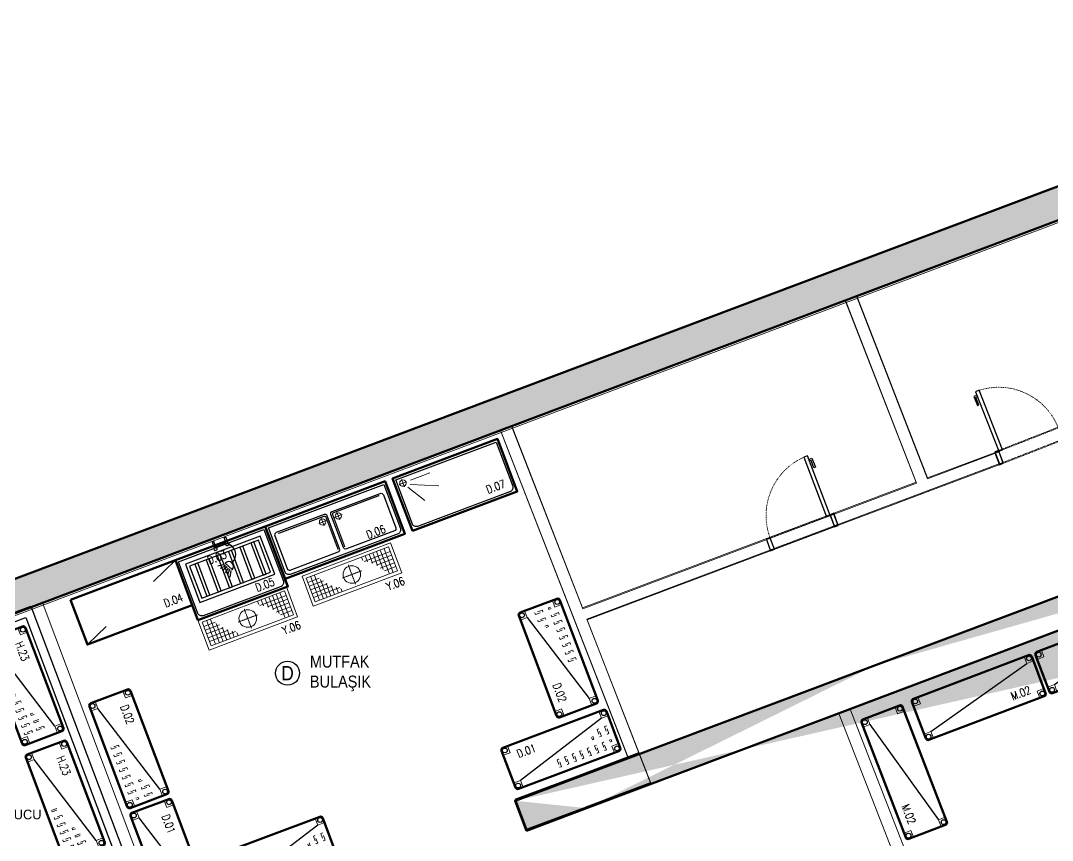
# Model space of a CAD drawing. Header units: millimetres. Extents: x 1443065 to 1517367, y 3763150 to 3779068.
# Drawn here: x 1445963 to 1447252, y 3771118 to 3772143 of the extents above; entities that cross this region are included whole.
import ezdxf
from ezdxf.enums import TextEntityAlignment as Align

# ---------------------------------------------------------------- set-up
doc = ezdxf.new("R2010")
doc.units = ezdxf.units.MM
for name, pattern in [('DASHED2', [0.375, 0.25, -0.125]), ('DOT', [0.25, 0, -0.25]), ('HIDDEN', [9.525, 6.35, -3.175])]:
    doc.linetypes.add(name, pattern=pattern)
for name, color, linetype, lineweight in [('-DWG_ANA', 7, 'Continuous', 50), ('-DWG_DETAY1', 7, 'Continuous', 25), ('-DWG_DETAY2', 7, 'Continuous', 15), ('DUVAR', 2, 'Continuous', 35), ('Duvar160', 52, 'Continuous', 20), ('DUVAR_KOLON', 7, 'Continuous', 50), ('k-cizgi', 7, 'Continuous', 0), ('KAPI', 32, 'Continuous', 25), ('kapi-acilis', 43, 'DOT', 15), ('NO', 7, 'Continuous', 30), ('PLAN', 253, 'Continuous', 15), ('s-depo', 140, 'Continuous', 25), ('SIVA', 3, 'Continuous', 9), ('TASIYICI', 170, 'Continuous', 50), ('yerizg-a', 7, 'Continuous', 15), ('yerizg-b', 7, 'Continuous', 9)]:
    doc.layers.add(name, color=color, linetype=linetype, lineweight=lineweight)
for name, color, linetype in [('BL-D', 180, 'Continuous'), ('BL-H', 210, 'Continuous'), ('BL-M', 62, 'Continuous'), ('BL-Y', 144, 'Continuous'), ('m-TAR_duvar', 8, 'Continuous'), ('YAZI_BLM_1', 7, 'Continuous'), ('YAZI_BLM_2', 10, 'Continuous'), ('YRNO', 7, 'Continuous')]:
    doc.layers.add(name, color=color, linetype=linetype)
doc.styles.add('BLM_YAZI', font='stylu.ttf', dxfattribs={"width": 0.8})
doc.styles.add('ROMANS', font='romans.shx', dxfattribs={"width": 0.8})

# ---------------------------------------------------------------- blocks, each defined once
blk = doc.blocks.new('J-K109r')
at = {"layer": 'KAPI', "linetype": 'Continuous'}
blk.add_lwpolyline([(-10, 10), (-5, 10), (-5, 90), (-10, 90)], close=True, dxfattribs=at)
blk.add_lwpolyline([(-5, 85), (-1, 85), (-1, 73), (-3, 73), (-3, 83), (-5, 83)], dxfattribs=at)
at = {"layer": 'kapi-acilis', "linetype": 'DOT'}
blk.add_arc((-5, 10), 80, 90, 180, dxfattribs=at)
blk = doc.blocks.new('J-K109l')
at = {"layer": 'KAPI', "linetype": 'Continuous'}
blk.add_lwpolyline([(5, 85), (1, 85), (1, 73), (3, 73), (3, 83), (5, 83)], dxfattribs=at)
blk.add_lwpolyline([(5, 10), (10, 10), (10, 90), (5, 90)], close=True, dxfattribs=at)
at = {"layer": 'kapi-acilis', "linetype": 'DOT'}
blk.add_arc((5, 10), 80, 0, 90, dxfattribs=at)
blk = doc.blocks.new('jb-td2')
at = {"layer": 'YAZI_BLM_1'}
blk.add_circle((0, 0), 15, dxfattribs=at)
at = {"layer": 'YAZI_BLM_1', "style": 'BLM_YAZI', "width": 0.9}
for s, p in [('MUTFAK', (28, 7)), ('BULAŞIK', (28, -18))]:
    blk.add_text(s, height=15, dxfattribs=at).set_placement(p)
at = {"layer": 'YAZI_BLM_2', "style": 'BLM_YAZI', "width": 0.9}
blk.add_text('D', height=18, dxfattribs=at).set_placement((0, 0), align=Align.MIDDLE)
blk = doc.blocks.new('jd-td')
at = {"layer": 'YAZI_BLM_1', "style": 'BLM_YAZI'}
for s, p in [('DERİN', (0, 20)), ('DONDURUCU', (0, 0))]:
    blk.add_text(s, height=12, dxfattribs=at).set_placement(p)
blk = doc.blocks.new('E_SUZME')
at = {"layer": '-DWG_DETAY2', "color": 0}
for points in [[(-5, 0), (5, 0)], [(0, 5), (0, -5)], [(10, 0), (36, 0)], [(4, -7), (18, -30)], [(8, -5), (41, -19)]]:
    blk.add_lwpolyline(points, dxfattribs=at)
blk.add_circle((0, 0), 4, dxfattribs=at)
blk = doc.blocks.new('E_140')
at = {"layer": '-DWG_ANA', "color": 0}
blk.add_lwpolyline([(0, -70), (0, 0), (140, 0), (140, -70)], close=True, dxfattribs=at)
at = {"layer": '-DWG_DETAY1', "color": 0}
blk.add_lwpolyline([(3, -62), (3, -3), (137, -3), (137, -62, -0.414214), (132, -67), (8, -67, -0.414214)], format="xyb", close=True, dxfattribs=at)
blk = doc.blocks.new('ESN140')
at = {"layer": 'PLAN', "color": 0, "linetype": 'Continuous'}
for name, p in [('E_140', (0, 0)), ('E_SUZME', (10, -10))]:
    blk.add_blockref(name, p, dxfattribs=at)
at = {"layer": 'NO', "linetype": 'Continuous', "style": 'ROMANS', "width": 0.8}
blk.add_attdef('NO', text='', height=10, dxfattribs=at).set_placement((117, -55), align=Align.MIDDLE)
blk = doc.blocks.new('E_160')
at = {"layer": '-DWG_ANA', "color": 0}
blk.add_lwpolyline([(0, -70), (0, 0), (160, 0), (160, -70)], close=True, dxfattribs=at)
at = {"layer": '-DWG_DETAY1', "color": 0}
blk.add_lwpolyline([(3, -62), (3, -3), (157, -3), (157, -62, -0.414214), (152, -67), (8, -67, -0.414214)], format="xyb", close=True, dxfattribs=at)
blk = doc.blocks.new('EK_75R')
at = {"layer": '-DWG_DETAY1', "color": 0}
blk.add_lwpolyline([(32, -7), (-32, -7, 0.414214), (-35, -10), (-35, -54, 0.414214), (-32, -57), (32, -57, 0.414214), (35, -54), (35, -10, 0.414214)], format="xyb", close=True, dxfattribs=at)
at = {"layer": '-DWG_DETAY2', "color": 0, "const_width": 1.5}
blk.add_lwpolyline([(-30, -9), (31, -9, -0.414214), (33, -11), (33, -54)], format="xyb", dxfattribs=at)
at = {"layer": '-DWG_DETAY2', "color": 0}
for points in [[(27, -10), (27, -20)], [(32, -15), (22, -15)]]:
    blk.add_lwpolyline(points, dxfattribs=at)
blk.add_circle((27, -15), 4, dxfattribs=at)
blk = doc.blocks.new('EK_75L')
at = {"layer": '-DWG_DETAY1', "color": 0}
blk.add_lwpolyline([(-32, -7), (32, -7, -0.414214), (35, -10), (35, -54, -0.414214), (32, -57), (-32, -57, -0.414214), (-35, -54), (-35, -10, -0.414214)], format="xyb", close=True, dxfattribs=at)
at = {"layer": '-DWG_DETAY2', "color": 0, "const_width": 1.5}
blk.add_lwpolyline([(30, -9), (-31, -9, 0.414214), (-33, -11), (-33, -54)], format="xyb", dxfattribs=at)
at = {"layer": '-DWG_DETAY2', "color": 0}
for points in [[(-27, -10), (-27, -20)], [(-32, -15), (-22, -15)]]:
    blk.add_lwpolyline(points, dxfattribs=at)
blk.add_circle((-27, -15), 4, dxfattribs=at)
blk = doc.blocks.new('ED2160')
at = {"linetype": 'Continuous'}
for name, p in [('EK_75R', (42, -5)), ('EK_75L', (117, -5))]:
    blk.add_blockref(name, p, dxfattribs=at)
at = {"layer": 'PLAN', "color": 0, "linetype": 'Continuous'}
blk.add_blockref('E_160', (0, 0), dxfattribs=at)
at = {"layer": 'NO', "linetype": 'Continuous', "style": 'ROMANS', "width": 0.8}
blk.add_attdef('NO', text='', height=10, dxfattribs=at).set_placement((127, -55), align=Align.MIDDLE)
blk = doc.blocks.new('E_128')
at = {"layer": '-DWG_ANA', "color": 0}
blk.add_lwpolyline([(0, -80), (0, 0), (120, 0), (120, -80)], close=True, dxfattribs=at)
at = {"layer": '-DWG_DETAY1', "color": 0}
blk.add_lwpolyline([(3, -72), (3, -3), (117, -3), (117, -72, -0.414214), (112, -77), (8, -77, -0.414214)], format="xyb", close=True, dxfattribs=at)
blk = doc.blocks.new('EKN120')
at = {"layer": '-DWG_DETAY1', "color": 0}
for points in [[(10, -9), (10, -60), (110, -60), (110, -9)], [(14, -13), (14, -56), (106, -56), (106, -13)]]:
    blk.add_lwpolyline(points, close=True, dxfattribs=at)
at = {"layer": '-DWG_DETAY1', "color": 0, "linetype": 'Continuous'}
for points in [[(21, -13), (21, -56), (25, -56), (25, -13)], [(36, -13), (36, -56), (40, -56), (40, -13)], [(51, -13), (51, -56), (55, -56), (55, -13)], [(66, -13), (66, -56), (70, -56), (70, -13)], [(81, -13), (81, -56), (85, -56), (85, -13)], [(96, -13), (96, -56), (100, -56), (100, -13)]]:
    blk.add_lwpolyline(points, close=True, dxfattribs=at)
at = {"layer": 'PLAN', "color": 0, "linetype": 'Continuous'}
blk.add_blockref('E_128', (0, 0), dxfattribs=at)
at = {"layer": 'NO', "linetype": 'Continuous', "style": 'ROMANS', "width": 0.8}
blk.add_attdef('NO', text='', height=10, dxfattribs=at).set_placement((94, -68), align=Align.MIDDLE)
blk = doc.blocks.new('ITD146')
at = {"layer": '-DWG_ANA', "color": 0}
blk.add_lwpolyline([(0, 0), (140, 0), (140, -60), (0, -60)], close=True, dxfattribs=at)
at = {"layer": '-DWG_DETAY1', "color": 0}
for points in [[(105, -15), (140, 0)], [(0, -60), (30, -47.1)]]:
    blk.add_lwpolyline(points, dxfattribs=at)
at = {"layer": 'NO', "linetype": 'Continuous', "style": 'ROMANS', "width": 0.8}
blk.add_attdef('NO', text='', height=10, dxfattribs=at).set_placement((120, -46), align=Align.MIDDLE)
blk = doc.blocks.new('IDK146')
at = {"layer": '-DWG_ANA', "color": 0}
blk.add_lwpolyline([(3, 0), (137, 0, -0.414214), (140, -3), (140, -52, -0.414214), (137, -55), (3, -55, -0.414214), (0, -52), (0, -3, -0.414214)], format="xyb", close=True, dxfattribs=at)
at = {"layer": '-DWG_DETAY1', "color": 0}
blk.add_lwpolyline([(9, -46), (131, -9)], dxfattribs=at)
for centre in [(4, -4), (136, -4), (4, -51), (136, -51)]:
    blk.add_circle(centre, 3, dxfattribs=at)
at = {"layer": '-DWG_DETAY2', "color": 0, "linetype": 'Continuous'}
for points in [[(0, -9), (9, -9), (9, 0)], [(131, 0), (131, -9), (140, -9)], [(0, -46), (9, -46), (9, -55)], [(140, -46), (131, -46), (131, -55)]]:
    blk.add_lwpolyline(points, dxfattribs=at)
at = {"layer": '-DWG_DETAY2', "color": 0, "linetype": 'HIDDEN'}
for points in [[(17, -7), (17, -17), (19, -17), (19, -7)], [(17, -7), (17, -17), (19, -17), (19, -7)], [(27, -7), (27, -17), (29, -17), (29, -7)], [(37, -7), (37, -17), (39, -17), (39, -7)], [(47, -7), (47, -17), (49, -17), (49, -7)], [(57, -7), (57, -17), (59, -17), (59, -7)], [(67, -7), (67, -17), (69, -17), (69, -7)], [(77, -7), (77, -17), (79, -17), (79, -7)], [(7, -25), (7, -35), (9, -35), (9, -25)], [(17, -25), (17, -35), (19, -35), (19, -25)]]:
    blk.add_lwpolyline(points, close=True, dxfattribs=at)
for points in [[(7, -14), (7, -17), (9, -17), (9, -14)], [(29, -28), (29, -25), (27, -25), (27, -29)]]:
    blk.add_lwpolyline(points, dxfattribs=at)
at = {"layer": 'NO', "linetype": 'Continuous', "style": 'ROMANS', "width": 0.8}
blk.add_attdef('NO', text='', height=10, dxfattribs=at).set_placement((111, -41), align=Align.MIDDLE)
blk = doc.blocks.new('IDP146')
at = {"layer": '-DWG_ANA', "color": 0}
blk.add_lwpolyline([(3, 0), (137, 0, -0.414214), (140, -3), (140, -52, -0.414214), (137, -55), (3, -55, -0.414214), (0, -52), (0, -3, -0.414214)], format="xyb", close=True, dxfattribs=at)
at = {"layer": '-DWG_DETAY1', "color": 0}
blk.add_lwpolyline([(9, -46), (131, -9)], dxfattribs=at)
for centre in [(4, -4), (136, -4), (4, -51), (136, -51)]:
    blk.add_circle(centre, 3, dxfattribs=at)
at = {"layer": '-DWG_DETAY2', "color": 0, "linetype": 'Continuous'}
for points in [[(0, -9), (9, -9), (9, 0)], [(131, 0), (131, -9), (140, -9)], [(0, -46), (9, -46), (9, -55)], [(140, -46), (131, -46), (131, -55)]]:
    blk.add_lwpolyline(points, dxfattribs=at)
at = {"layer": '-DWG_DETAY2', "color": 0, "linetype": 'HIDDEN'}
for points in [[(12, -7), (12, -17), (14, -17), (14, -7)], [(22, -7), (22, -17), (24, -17), (24, -7)], [(32, -7), (32, -17), (34, -17), (34, -7)], [(42, -7), (42, -17), (44, -17), (44, -7)], [(52, -7), (52, -17), (54, -17), (54, -7)], [(12, -23), (12, -33), (14, -33), (14, -23)]]:
    blk.add_lwpolyline(points, close=True, dxfattribs=at)
for points in [[(64, -14), (64, -7), (62, -7), (62, -15)], [(24, -30), (24, -23), (22, -23), (22, -31)], [(34, -26), (34, -23), (32, -23), (32, -27)]]:
    blk.add_lwpolyline(points, dxfattribs=at)
at = {"layer": 'NO', "linetype": 'Continuous', "style": 'ROMANS', "width": 0.8}
blk.add_attdef('NO', text='', height=10, dxfattribs=at).set_placement((111, -41), align=Align.MIDDLE)
blk = doc.blocks.new('Y-SIFON')
at = {"layer": 'yerizg-a', "color": 0, "linetype": 'Continuous'}
blk.add_circle((0, 0), 11, dxfattribs=at)
at = {"layer": 'yerizg-b', "color": 0, "linetype": 'DASHED2'}
for points in [[(0, 13), (0, -13)], [(-13, 0), (13, 0)]]:
    blk.add_lwpolyline(points, dxfattribs=at)
blk = doc.blocks.new('1bs-syk411a')
at = {"layer": 'yerizg-a', "color": 0}
blk.add_lwpolyline([(0, 0), (118, 0), (118, -40), (0, -40)], close=True, dxfattribs=at)
at = {"layer": 'yerizg-b', "color": 0}
for p, q in [((4, -10), (19, -10)), ((10, -36), (10, -4)), ((15, -5), (15, -36)), ((20, -36), (20, -12)), ((78, -4), (78, -8.5)), ((108, -10), (79, -10)), ((83, -4), (83, -12)), ((114, -10), (86, -10)), ((88, -4), (88, -16)), ((93, -4), (93, -21)), ((98, -4), (98, -28)), ((103, -35), (103, -4)), ((108, -4), (108, -36)), ((4, -15), (23, -15)), ((4, -20), (26, -20)), ((4, -25), (31, -25)), ((25, -36), (25, -19)), ((30, -36), (30, -24)), ((114, -15), (87, -15)), ((114, -20), (92, -20)), ((114, -25), (95, -25)), ((4, -30), (32, -30)), ((10, -30), (39, -30)), ((35, -36), (35, -28)), ((40, -36), (40, -31.5)), ((114, -30), (99, -30))]:
    blk.add_line(p, q, dxfattribs=at)
blk.add_lwpolyline([(4, -4), (114, -4), (114, -36), (4, -36)], close=True, dxfattribs=at)
at = {"layer": 'PLAN', "color": 0, "linetype": 'Continuous'}
blk.add_blockref('Y-SIFON', (59, -20), dxfattribs=at)
at = {"layer": 'YRNO', "linetype": 'Continuous', "style": 'ROMANS', "width": 0.8}
blk.add_attdef('YRNO', text='', height=10, dxfattribs=at).set_placement((106, -50), align=Align.MIDDLE)
blk = doc.blocks.new('IDK146-K')
at = {"layer": '-DWG_ANA', "color": 0}
blk.add_lwpolyline([(3, 0), (137, 0, -0.414214), (140, -3), (140, -52, -0.414214), (137, -55), (3, -55, -0.414214), (0, -52), (0, -3, -0.414214)], format="xyb", close=True, dxfattribs=at)
at = {"layer": '-DWG_DETAY1', "color": 0}
blk.add_lwpolyline([(9, -46), (131, -9)], dxfattribs=at)
for centre in [(4, -4), (136, -4), (4, -51), (136, -51)]:
    blk.add_circle(centre, 3, dxfattribs=at)
at = {"layer": '-DWG_DETAY2', "color": 0, "linetype": 'Continuous'}
for points in [[(0, -9), (9, -9), (9, 0)], [(131, 0), (131, -9), (140, -9)], [(0, -46), (9, -46), (9, -55)], [(140, -46), (131, -46), (131, -55)]]:
    blk.add_lwpolyline(points, dxfattribs=at)
at = {"layer": '-DWG_DETAY2', "color": 0, "linetype": 'HIDDEN'}
for points in [[(17, -7), (17, -17), (19, -17), (19, -7)], [(17, -7), (17, -17), (19, -17), (19, -7)], [(27, -7), (27, -17), (29, -17), (29, -7)], [(37, -7), (37, -17), (39, -17), (39, -7)], [(47, -7), (47, -17), (49, -17), (49, -7)], [(57, -7), (57, -17), (59, -17), (59, -7)], [(67, -7), (67, -17), (69, -17), (69, -7)], [(77, -7), (77, -17), (79, -17), (79, -7)], [(7, -25), (7, -35), (9, -35), (9, -25)], [(17, -25), (17, -35), (19, -35), (19, -25)]]:
    blk.add_lwpolyline(points, close=True, dxfattribs=at)
for points in [[(7, -14), (7, -17), (9, -17), (9, -14)], [(29, -28), (29, -25), (27, -25), (27, -29)]]:
    blk.add_lwpolyline(points, dxfattribs=at)
at = {"layer": 'NO', "linetype": 'Continuous', "style": 'ROMANS', "width": 0.8}
blk.add_attdef('NO', text='', height=10, dxfattribs=at).set_placement((111, -41), align=Align.MIDDLE)
blk = doc.blocks.new('IDD166')
at = {"layer": '-DWG_ANA', "color": 0}
blk.add_lwpolyline([(3, 0), (157, 0, -0.414214), (160, -3), (160, -52, -0.414214), (157, -55), (3, -55, -0.414214), (0, -52), (0, -3, -0.414214)], format="xyb", close=True, dxfattribs=at)
at = {"layer": '-DWG_DETAY1', "color": 0}
blk.add_lwpolyline([(9, -46), (151, -9)], dxfattribs=at)
for centre in [(4, -4), (156, -4), (4, -51), (156, -51)]:
    blk.add_circle(centre, 3, dxfattribs=at)
at = {"layer": '-DWG_DETAY2', "color": 0, "linetype": 'Continuous'}
for points in [[(0, -9), (9, -9), (9, 0)], [(151, 0), (151, -9), (160, -9)], [(0, -46), (9, -46), (9, -55)], [(160, -46), (151, -46), (151, -55)]]:
    blk.add_lwpolyline(points, dxfattribs=at)
at = {"layer": 'NO', "linetype": 'Continuous', "style": 'ROMANS', "width": 0.8}
blk.add_attdef('NO', text='', height=10, dxfattribs=at).set_placement((131, -41), align=Align.MIDDLE)
blk = doc.blocks.new('1cc-mt003')
at = {"layer": '-DWG_DETAY1', "color": 0, "linetype": 'Continuous'}
for points in [[(-2, -5), (-7, -5), (-7, 0), (-9, 0), (-9, -5), (-9, -8), (-10, -8), (-10, -10, 0.414214), (-9, -11), (-7, -11, 0.414214), (-6, -10), (-6, -8), (-7, -8), (-7, -7), (-2, -7)], [(2, -5), (7, -5), (7, 0), (9, 0), (9, -5), (9, -8), (10, -8), (10, -10, -0.414214), (9, -11), (7, -11, -0.414214), (6, -10), (6, -8), (7, -8), (7, -7), (2, -7)]]:
    blk.add_lwpolyline(points, format="xyb", dxfattribs=at)
at = {"layer": '-DWG_DETAY1', "color": 0}
for points in [[(-4.5, -31.8), (-12.9, -30.8)], [(-3.6, -33.7), (-11.1, -34.3)], [(-2.6, -35.6), (-9.3, -37.9)], [(-1.7, -37.5), (-7.5, -41.5)], [(-3, -30.3), (2.3, -41)], [(-0.7, -39.4), (-5.7, -45.1)], [(0.2, -41.3), (-3.9, -48.7)]]:
    blk.add_lwpolyline(points, dxfattribs=at)
blk.add_circle((0, -6), 2, dxfattribs=at)
for centre, radius, start, end in [((-0.1, -20), 14, 289.8454, 89.7588), ((-0.4, -35.7), 6, 296.5651, 116.5651)]:
    blk.add_arc(centre, radius, start, end, dxfattribs=at)
at = {"layer": 'NO', "linetype": 'Continuous', "style": 'ROMANS', "width": 0.8}
blk.add_attdef('NO', text='', height=10, dxfattribs=at).set_placement((-10, -20), align=Align.MIDDLE)

msp = doc.modelspace()

# ---------------------------------------------------------------- hatches: boundary and pattern name
at = {"layer": 'm-TAR_duvar'}
h = msp.add_hatch(dxfattribs=at)
h.set_pattern_fill('ANSI33', color=256, scale=2)
h.set_pattern_definition([(45, (27620.463, -87954.953), (-8.98025612, 8.98025612), []), (45, (27629.443, -87954.953), (-8.98025612, 8.98025612), [6.35, -3.175])])
h.paths.add_polyline_path([(1454794.4, 3768891.3), (1454777.3, 3769060.2), (1454740.2, 3769225), (1454678.9, 3769382.6), (1454596.9, 3769530.2), (1454495.4, 3769665), (1454375.9, 3769783.5), (1454239.7, 3769884.9), (1454091.6, 3769966), (1453859.6, 3770075.2), (1453406.1, 3770314.5), (1453184.7, 3770444.6), (1451717, 3771328.6), (1451249.5, 3771588), (1451035.3, 3771685.5), (1450763.6, 3771809), (1450409.2, 3771939.6), (1448897.8, 3772143), (1447435.3, 3772002.7), (1445092.3, 3771120.2), (1445146.3, 3764847.1), (1454849.9, 3764847.1)])
h.paths.add_polyline_path([(1445186, 3764887.1), (1445132.6, 3771092.6), (1447444.4, 3771963.4), (1448897.1, 3772102.8), (1450399.5, 3771900.6), (1450748.4, 3771772), (1451018.7, 3771649), (1451231.5, 3771552.3), (1451697, 3771294), (1453164.3, 3770410.2), (1453386.6, 3770279.6), (1453841.7, 3770039.4), (1454073.5, 3769930.3), (1454218, 3769851.2), (1454349.7, 3769753.1), (1454465.2, 3769638.7), (1454563.3, 3769508.3), (1454642.6, 3769365.5), (1454701.8, 3769213.3), (1454737.7, 3769053.8), (1454754.5, 3768889), (1454809.3, 3764887.1)], flags=16)
h.paths.add_polyline_path([(1452002.3, 3765847.1), (1451882.3, 3765847.1), (1451882.3, 3765967.1), (1452002.3, 3765967.1)], flags=0)
h.paths.add_polyline_path([(1452782.4, 3765847.1), (1452782.4, 3765967.1), (1452902.4, 3765967.1), (1452902.4, 3765847.1)], flags=0)
h.paths.add_polyline_path([(1451282.3, 3765847.1), (1451162.3, 3765847.1), (1451162.3, 3765967.1), (1451282.3, 3765967.1)], flags=0)
h.paths.add_polyline_path([(1452002.4, 3766436.6), (1451902.4, 3766436.6), (1451902.4, 3766536.6), (1451902.5, 3766671), (1451282.4, 3766671), (1451282.4, 3766536.6), (1451282.4, 3766436.6), (1451182.4, 3766436.6), (1451182.4, 3766536.6), (1451227.4, 3766536.6), (1451227.4, 3766716), (1451912.5, 3766716), (1451912.5, 3766726), (1451957.5, 3766726), (1451957.5, 3766716), (1451957.5, 3766536.6), (1452002.4, 3766536.6)], flags=0)
h.paths.add_polyline_path([(1453715.4, 3765317.1), (1453715.4, 3765377.1), (1453775.4, 3765377.1), (1453775.4, 3765317.1)], flags=0)
h.paths.add_polyline_path([(1452782.4, 3766436.6), (1452782.4, 3766556.6), (1452902.4, 3766556.6), (1452902.4, 3766436.6)], flags=0)
h.paths.add_polyline_path([(1453675.3, 3765847.1), (1453675.3, 3765947.1), (1453775.3, 3765947.1), (1453775.3, 3765847.1)], flags=0)
h.paths.add_polyline_path([(1451957.5, 3766816), (1451912.5, 3766816), (1451912.5, 3767203.2), (1451227.4, 3767203.2), (1451227.4, 3767446.6), (1451287.4, 3767446.6), (1451287.4, 3767406.6), (1451267.4, 3767406.6), (1451267.4, 3767243.3), (1451917.5, 3767243.3), (1451917.5, 3767406.6), (1451897.5, 3767406.6), (1451897.5, 3767446.6), (1451957.5, 3767446.6), (1451957.5, 3767203.2)], flags=0)
h.paths.add_polyline_path([(1450402.4, 3765847.1), (1450282.4, 3765847.1), (1450282.4, 3765967.1), (1450402.4, 3765967.1)], flags=0)
h.paths.add_polyline_path([(1450272.2, 3765847.1), (1450172.2, 3765847.1), (1450172.2, 3765947.1), (1450272.2, 3765947.1)], flags=0)
h.paths.add_polyline_path([(1454209.8, 3765317.1), (1454209.8, 3765377.1), (1454269.8, 3765377.1), (1454269.8, 3765317.1)], flags=0)
h.paths.add_polyline_path([(1453675.3, 3766436.6), (1453675.3, 3766536.6), (1453775.3, 3766536.6), (1453775.3, 3766436.6)], flags=0)
h.paths.add_polyline_path([(1454209.8, 3765847.1), (1454209.8, 3765907.1), (1454269.8, 3765907.1), (1454269.8, 3765847.1)], flags=0)
h.paths.add_polyline_path([(1450402.4, 3766436.6), (1450282.4, 3766436.6), (1450282.4, 3766556.6), (1450402.4, 3766556.6)], flags=0)
h.paths.add_polyline_path([(1452782.4, 3767196.6), (1452782.4, 3767316.6), (1452902.4, 3767316.6), (1452902.4, 3767196.6)], flags=0)
h.paths.add_polyline_path([(1450272.4, 3766436.6), (1450172.4, 3766436.6), (1450172.4, 3766536.6), (1450272.4, 3766536.6)], flags=0)
h.paths.add_polyline_path([(1449584.1, 3765847.1), (1449484.1, 3765847.1), (1449484.1, 3765947.1), (1449584.1, 3765947.1)], flags=0)
h.paths.add_polyline_path([(1453675.3, 3767196.6), (1453675.3, 3767296.6), (1453775.3, 3767296.6), (1453775.3, 3767196.6)], flags=0)
h.paths.add_polyline_path([(1450402.4, 3767196.6), (1450282.4, 3767196.6), (1450282.4, 3767316.6), (1450402.4, 3767316.6)], flags=0)
h.paths.add_polyline_path([(1450272.4, 3767196.6), (1450172.4, 3767196.6), (1450172.4, 3767296.6), (1450272.4, 3767296.6)], flags=0)
h.paths.add_polyline_path([(1451957.5, 3767847.6), (1451897.5, 3767847.6), (1451897.5, 3767887.6), (1451917.5, 3767887.6), (1451917.5, 3768050.8), (1451267.4, 3768050.8), (1451267.4, 3767887.6), (1451287.4, 3767887.6), (1451287.4, 3767847.6), (1451227.4, 3767847.6), (1451227.4, 3768091), (1451912.5, 3768091), (1451912.5, 3768477.2), (1451957.5, 3768477.2), (1451957.5, 3768091)], flags=0)
h.paths.add_polyline_path([(1449584.1, 3766436.6), (1449484.1, 3766436.6), (1449484.1, 3766536.6), (1449584.1, 3766536.6)], flags=0)
h.paths.add_polyline_path([(1452782.4, 3767976.6), (1452782.4, 3768096.6), (1452902.4, 3768096.6), (1452902.4, 3767976.6)], flags=0)
h.paths.add_polyline_path([(1453675.3, 3767996.6), (1453675.3, 3768096.6), (1453775.3, 3768096.6), (1453775.3, 3767996.6)], flags=0)
h.paths.add_polyline_path([(1448737.7, 3765847.1), (1448577.7, 3765847.1), (1448577.7, 3765947.1), (1448692.7, 3765947.1), (1448692.7, 3766436.6), (1448577.7, 3766436.6), (1448577.7, 3766536.6), (1448737.7, 3766536.6), (1448737.7, 3766436.6), (1448737.7, 3765947.1)], flags=0)
h.paths.add_polyline_path([(1450402.4, 3767976.6), (1450282.4, 3767976.6), (1450282.4, 3768096.6), (1450402.4, 3768096.6)], flags=0)
h.paths.add_polyline_path([(1450272.4, 3767996.6), (1450172.4, 3767996.6), (1450172.4, 3768096.6), (1450272.4, 3768096.6)], flags=0)
h.paths.add_polyline_path([(1451957.5, 3768567.2), (1451912.5, 3768567.2), (1451912.5, 3768577.2), (1451227.4, 3768577.2), (1451227.4, 3768756.6), (1451172.4, 3768756.6), (1451172.4, 3768856.6), (1451282.4, 3768856.6), (1451282.4, 3768756.6), (1451282.4, 3768622.2), (1451902.5, 3768622.2), (1451902.5, 3768756.6), (1451902.4, 3768756.6), (1451902.4, 3768856.6), (1452002.4, 3768856.6), (1452002.4, 3768756.6), (1451957.5, 3768756.6), (1451957.5, 3768577.2)], flags=0)
h.paths.add_polyline_path([(1452002.4, 3768756.6), (1451902.4, 3768756.6), (1451902.4, 3768856.6), (1452002.4, 3768856.6)], flags=0)
h.paths.add_polyline_path([(1452782.4, 3768736.6), (1452782.4, 3768856.6), (1452902.4, 3768856.6), (1452902.4, 3768736.6)], flags=0)
h.paths.add_polyline_path([(1448737.7, 3767196.6), (1448577.7, 3767196.6), (1448577.7, 3767296.6), (1448737.7, 3767296.6)], flags=0)
h.paths.add_polyline_path([(1453675.3, 3768756.6), (1453675.3, 3768856.6), (1453775.3, 3768856.6), (1453775.3, 3768756.6)], flags=0)
h.paths.add_polyline_path([(1450402.4, 3768736.6), (1450282.4, 3768736.6), (1450282.4, 3768856.6), (1450402.4, 3768856.6)], flags=0)
h.paths.add_polyline_path([(1447937.7, 3765847.1), (1447837.7, 3765847.1), (1447837.7, 3765947.1), (1447937.7, 3765947.1)], flags=0)
h.paths.add_polyline_path([(1450272.4, 3768756.6), (1450172.4, 3768756.6), (1450172.4, 3768856.6), (1450272.4, 3768856.6)], flags=0)
h.paths.add_polyline_path([(1453744.5, 3768902.5), (1453693.1, 3768933.4), (1453724, 3768984.9), (1453775.4, 3768954)], flags=0)
h.paths.add_polyline_path([(1452002.4, 3769327.1), (1451882.4, 3769327.1), (1451882.4, 3769447.1), (1452002.4, 3769447.1)], flags=0)
h.paths.add_polyline_path([(1447937.7, 3766436.6), (1447837.7, 3766436.6), (1447837.7, 3766536.6), (1447937.7, 3766536.6)], flags=0)
h.paths.add_polyline_path([(1451282.4, 3769327.1), (1451162.4, 3769327.1), (1451162.4, 3769447.1), (1451282.4, 3769447.1)], flags=0)
h.paths.add_polyline_path([(1448737.7, 3767996.6), (1448577.7, 3767996.6), (1448577.7, 3768096.6), (1448737.7, 3768096.6)], flags=0)
h.paths.add_polyline_path([(1449584.1, 3768756.6), (1449484.1, 3768756.6), (1449484.1, 3768856.6), (1449584.1, 3768856.6)], flags=0)
h.paths.add_polyline_path([(1450402.4, 3769327.1), (1450282.4, 3769327.1), (1450282.4, 3769447.1), (1450402.4, 3769447.1)], flags=0)
h.paths.add_polyline_path([(1447937.7, 3767196.6), (1447837.7, 3767196.6), (1447837.7, 3767296.6), (1447937.7, 3767296.6)], flags=0)
h.paths.add_polyline_path([(1450272.4, 3769347.1), (1450172.4, 3769347.1), (1450172.4, 3769447.1), (1450272.4, 3769447.1)], flags=0)
h.paths.add_polyline_path([(1448737.7, 3768676.6), (1448637.7, 3768676.6), (1448637.7, 3768856.6), (1448737.7, 3768856.6)], flags=0)
h.paths.add_polyline_path([(1449584.1, 3769347.1), (1449484.1, 3769347.1), (1449484.1, 3769447.1), (1449584.1, 3769447.1)], flags=0)
h.paths.add_polyline_path([(1447037.7, 3765847.1), (1446937.7, 3765847.1), (1446937.7, 3765947.1), (1447037.7, 3765947.1)], flags=0)
h.paths.add_polyline_path([(1447937.7, 3767996.6), (1447837.7, 3767996.6), (1447837.7, 3768096.6), (1447937.7, 3768096.6)], flags=0)
h.paths.add_polyline_path([(1447037.7, 3766436.6), (1446937.7, 3766436.6), (1446937.7, 3766536.6), (1447037.7, 3766536.6)], flags=0)
h.paths.add_polyline_path([(1451282.4, 3770304.3), (1451182.4, 3770304.3), (1451182.4, 3770444.3), (1451212.4, 3770486.3), (1451322.4, 3770421.3)], flags=0)
h.paths.add_polyline_path([(1447037.7, 3767196.6), (1446937.7, 3767196.6), (1446937.7, 3767296.6), (1447037.7, 3767296.6)], flags=0)
h.paths.add_polyline_path([(1448737.7, 3769347.1), (1448637.7, 3769347.1), (1448637.7, 3769447.1), (1448737.7, 3769447.1)], flags=0)
h.paths.add_polyline_path([(1447937.7, 3768756.6), (1447837.7, 3768756.6), (1447837.7, 3768856.6), (1447937.7, 3768856.6)], flags=0)
h.paths.add_polyline_path([(1450382.4, 3770315.6), (1450282.4, 3770315.6), (1450282.4, 3770415.6), (1450382.4, 3770415.6)], flags=0)
h.paths.add_polyline_path([(1450272.4, 3770315.6), (1450172.4, 3770315.6), (1450172.4, 3770415.6), (1450272.4, 3770415.6)], flags=0)
h.paths.add_polyline_path([(1446297.7, 3765847.1), (1446137.7, 3765847.1), (1446137.7, 3765947.1), (1446137.7, 3766436.6), (1446137.7, 3766536.6), (1446137.7, 3767196.6), (1446137.7, 3767296.6), (1446137.7, 3767996.6), (1446137.7, 3768096.6), (1446297.7, 3768096.6), (1446297.7, 3767996.6), (1446167.7, 3767996.6), (1446167.7, 3767296.6), (1446297.7, 3767296.6), (1446297.7, 3767196.6), (1446167.7, 3767196.6), (1446167.7, 3766536.6), (1446297.7, 3766536.6), (1446297.7, 3766436.6), (1446182.7, 3766436.6), (1446182.7, 3765947.1), (1446297.7, 3765947.1)], flags=0)
h.paths.add_polyline_path([(1447037.7, 3767996.6), (1446937.7, 3767996.6), (1446937.7, 3768096.6), (1447037.7, 3768096.6)], flags=0)
h.paths.add_polyline_path([(1449584.1, 3770315.6), (1449484.1, 3770315.6), (1449484.1, 3770415.6), (1449584.1, 3770415.6)], flags=0)
h.paths.add_polyline_path([(1447937.7, 3769347.1), (1447837.7, 3769347.1), (1447837.7, 3769447.1), (1447937.7, 3769447.1)], flags=0)
h.paths.add_polyline_path([(1450382.4, 3770936.7), (1450282.4, 3770936.7), (1450282.4, 3771036.7), (1450382.4, 3771036.7)], flags=0)
h.paths.add_polyline_path([(1450272.4, 3770936.7), (1450172.4, 3770936.7), (1450172.4, 3771036.7), (1450272.4, 3771036.7)], flags=0)
h.paths.add_polyline_path([(1447037.7, 3768756.6), (1446937.7, 3768756.6), (1446937.7, 3768811.6), (1446237.7, 3768811.6), (1446237.7, 3768676.6), (1446137.7, 3768676.6), (1446137.7, 3768856.6), (1446237.7, 3768856.6), (1446937.7, 3768856.6), (1447037.7, 3768856.6)], flags=0)
h.paths.add_polyline_path([(1448737.7, 3770315.6), (1448637.7, 3770315.6), (1448637.7, 3770415.6), (1448737.7, 3770415.6)], flags=0)
h.paths.add_polyline_path([(1449584.1, 3770936.7), (1449484.1, 3770936.7), (1449484.1, 3771036.7), (1449584.1, 3771036.7)], flags=0)
h.paths.add_polyline_path([(1447037.7, 3769347.1), (1446937.7, 3769347.1), (1446937.7, 3769447.1), (1447037.7, 3769447.1)], flags=0)
h.paths.add_polyline_path([(1447937.7, 3770315.6), (1447837.7, 3770315.6), (1447837.7, 3770415.6), (1447937.7, 3770415.6)], flags=0)
h.paths.add_polyline_path([(1448737.7, 3770936.7), (1448637.7, 3770936.7), (1448637.7, 3771036.7), (1448737.7, 3771036.7)], flags=0)
h.paths.add_polyline_path([(1447937.7, 3770936.7), (1447837.7, 3770936.7), (1447837.7, 3770994.8), (1447050.8, 3770749.4), (1446602.7, 3770578.5), (1446587.7, 3770615.6), (1447037.7, 3770787.2), (1447837.7, 3771036.7), (1447837.7, 3771036.7), (1447937.7, 3771036.7)], flags=0)
h.paths.add_polyline_path([(1446237.7, 3769347.1), (1446137.7, 3769347.1), (1446137.7, 3769447.1), (1446237.7, 3769447.1)], flags=0)
h.paths.add_polyline_path([(1447037.7, 3770315.6), (1446937.7, 3770315.6), (1446937.7, 3770415.6), (1447037.7, 3770415.6)], flags=0)
h.paths.add_polyline_path([(1448660, 3771597.8), (1447860.1, 3771521.2), (1447552.7, 3771491.7), (1447491.4, 3771468.2), (1447044.9, 3771300), (1446969.9, 3771271.8), (1446669.6, 3771158.6), (1446594.8, 3771130.5), (1446580.7, 3771167.9), (1446655.5, 3771196.1), (1446955.9, 3771309.2), (1447030.7, 3771337.4), (1447477, 3771505.5), (1447543.4, 3771531), (1447856.3, 3771561), (1448656.3, 3771637.6), (1448735.8, 3771645.3), (1448739.6, 3771605.5)], flags=0)
h.paths.add_polyline_path([(1446237.7, 3770315.6), (1446137.7, 3770315.6), (1446137.7, 3770415.6), (1446237.7, 3770415.6)], flags=0)
h.paths.add_polyline_path([(1445658.5, 3770330.6), (1445618.5, 3770330.6), (1445618.5, 3770415.6), (1445658.5, 3770415.6)], flags=0)
h.paths.add_polyline_path([(1446219.6, 3770989.2), (1446144.8, 3770961), (1446130.7, 3770998.4), (1446205.5, 3771026.6)], flags=0)
h.paths.add_polyline_path([(1445658, 3770633.3), (1445618, 3770633.3), (1445618, 3770676.3), (1445622.2, 3770719), (1445637.3, 3770759.3), (1445660.3, 3770795.7), (1445690.2, 3770826.7), (1445725.7, 3770851), (1445765.4, 3770867.7), (1445808, 3770875.8), (1445821, 3770837.3), (1445785.5, 3770830.1), (1445752.2, 3770815.9), (1445722.3, 3770795.4), (1445697, 3770769.4), (1445677.2, 3770739), (1445663.8, 3770705.3), (1445659, 3770670.8)], flags=0)
h = msp.add_hatch(dxfattribs=at)
h.set_pattern_fill('ANSI33', color=256, scale=2)
h.set_pattern_definition([(45, (27620.463, -87954.951), (-8.98025612, 8.98025612), []), (45, (27629.443, -87954.951), (-8.98025612, 8.98025612), [6.35, -3.175])])
edge = h.paths.add_edge_path()
edge.add_line((1448735.8, 3771645.3), (1448739.6, 3771605.5))
edge.add_line((1447491.4, 3771468.2), (1447552.7, 3771491.7))
edge.add_line((1447477, 3771505.5), (1447543.4, 3771531))
edge.add_line((1448660, 3771597.8), (1448739.6, 3771605.5))
edge.add_line((1448656.2, 3771637.6), (1448735.8, 3771645.3))
edge.add_line((1447552.7, 3771491.7), (1447860.1, 3771521.2))
edge.add_line((1447543.4, 3771531), (1447856.3, 3771561))
edge.add_line((1447860.1, 3771521.2), (1448660.1, 3771597.8))
edge.add_line((1447856.3, 3771561), (1448656.3, 3771637.6))
edge.add_line((1446580.7, 3771167.9), (1446594.8, 3771130.5))
edge.add_line((1446594.8, 3771130.5), (1446669.6, 3771158.7))
edge.add_line((1446580.7, 3771167.9), (1446655.5, 3771196.1))
edge.add_line((1446969.9, 3771271.8), (1447044.8, 3771300))
edge.add_line((1446955.8, 3771309.2), (1447030.7, 3771337.4))
edge.add_line((1446669.6, 3771158.6), (1446970, 3771271.8))
edge.add_line((1446655.5, 3771196.1), (1446955.9, 3771309.2))
edge.add_line((1447044.9, 3771300), (1447491.4, 3771468.2))
edge.add_line((1447030.8, 3771337.4), (1447477, 3771505.5))

# ---------------------------------------------------------------- linework, layer by layer
at = {"layer": 'Duvar160', "linetype": 'Continuous'}
for p, q in [((1447095.7, 3771571.4), (1447006.8, 3771799.9)), ((1447095.7, 3771571.4), (1447006.8, 3771799.9)), ((1447095.8, 3771570.3), (1447006.9, 3771798.8)), ((1447095.8, 3771570.3), (1447006.9, 3771798.8)), ((1447095.8, 3771570.3), (1447006.9, 3771798.8)), ((1447081.7, 3771566.1), (1446992.8, 3771794.4)), ((1447081.7, 3771566.1), (1446992.8, 3771794.4)), ((1447081.8, 3771565), (1446992.9, 3771793.3)), ((1447081.8, 3771565), (1446992.9, 3771793.3)), ((1447081.8, 3771565), (1446992.9, 3771793.3)), ((1446721.5, 3771222), (1446561.9, 3771631.9)), ((1446721.5, 3771222), (1446561.9, 3771631.9)), ((1446721.6, 3771221), (1446562, 3771630.9)), ((1446721.6, 3771221), (1446562, 3771630.9)), ((1446721.6, 3771221), (1446562, 3771630.9)), ((1446664.8, 3771409), (1446575.9, 3771637.4)), ((1446664.8, 3771409), (1446575.9, 3771637.4)), ((1446664.9, 3771408), (1446576, 3771636.3)), ((1446664.9, 3771408), (1446576, 3771636.3)), ((1446664.9, 3771408), (1446576, 3771636.3)), ((1447095.7, 3771571.4), (1447185.9, 3771605.4)), ((1447095.7, 3771571.4), (1447185.9, 3771605.4)), ((1447095.8, 3771570.3), (1447186, 3771604.3)), ((1447095.8, 3771570.3), (1447186, 3771604.3)), ((1447095.8, 3771570.3), (1447186, 3771604.3)), ((1446670.2, 3771395.1), (1447185.9, 3771589.3)), ((1446670.2, 3771395.1), (1447185.9, 3771589.3)), ((1446670.3, 3771394), (1447186, 3771588.3)), ((1446670.3, 3771394), (1447186, 3771588.3)), ((1446670.3, 3771394), (1447186, 3771588.3)), ((1446664.8, 3771409), (1447081.7, 3771566.1)), ((1446664.8, 3771409), (1447081.7, 3771566.1)), ((1446664.9, 3771408), (1447081.8, 3771565)), ((1446664.9, 3771408), (1447081.8, 3771565)), ((1446664.9, 3771408), (1447081.8, 3771565)), ((1445975.5, 3771411.2), (1446130.6, 3770999.5)), ((1445989.5, 3771416.5), (1446144.6, 3771004.7)), ((1446750, 3771190), (1446670.2, 3771395.1)), ((1446750, 3771190), (1446670.2, 3771395.1)), ((1446750.1, 3771189), (1446670.3, 3771394)), ((1446750.1, 3771189), (1446670.3, 3771394)), ((1446750.1, 3771189), (1446670.3, 3771394)), ((1447175.2, 3770829.9), (1446998.9, 3771282.6)), ((1447175.4, 3770788), (1446985, 3771277.2))]:
    msp.add_line(p, q, dxfattribs=at)
at = {"layer": 'DUVAR_KOLON'}
msp.add_line((1446736, 3771184.6), (1446736, 3771184.8), dxfattribs=at)
msp.add_line((1446736, 3771184.6), (1446736, 3771184.8), dxfattribs=at)
at = {"layer": 'k-cizgi', "linetype": 'DOT'}
for points in [[(1447179.8, 3771603.9), (1447263.6, 3771636.7), (1447269.5, 3771621.8), (1447185.7, 3771589)], [(1447179.8, 3771603.9), (1447263.6, 3771636.7), (1447269.5, 3771621.8), (1447185.7, 3771589)], [(1447179.9, 3771602.9), (1447263.8, 3771635.7), (1447269.6, 3771620.7), (1447185.8, 3771587.9)], [(1447179.9, 3771602.9), (1447263.8, 3771635.7), (1447269.6, 3771620.7), (1447185.8, 3771587.9)], [(1447179.9, 3771602.9), (1447263.8, 3771635.7), (1447269.6, 3771620.7), (1447185.8, 3771587.9)], [(1446894.3, 3771495.5), (1446978.5, 3771527.2), (1446983.8, 3771513.2), (1446899.6, 3771481.5)], [(1446894.3, 3771495.5), (1446978.5, 3771527.2), (1446983.8, 3771513.2), (1446899.6, 3771481.5)], [(1446894.4, 3771494.5), (1446978.7, 3771526.2), (1446984, 3771512.1), (1446899.7, 3771480.4)], [(1446894.4, 3771494.5), (1446978.7, 3771526.2), (1446984, 3771512.1), (1446899.7, 3771480.4)], [(1446894.4, 3771494.5), (1446978.7, 3771526.2), (1446984, 3771512.1), (1446899.7, 3771480.4)]]:
    msp.add_lwpolyline(points, dxfattribs=at)
at = {"layer": 'KAPI', "linetype": 'Continuous'}
for points in [[(1447185.7, 3771589), (1447190.3, 3771590.8), (1447184.5, 3771605.8), (1447179.8, 3771603.9)], [(1447185.7, 3771589), (1447190.3, 3771590.8), (1447184.5, 3771605.8), (1447179.8, 3771603.9)], [(1447185.8, 3771587.9), (1447190.4, 3771589.8), (1447184.6, 3771604.7), (1447179.9, 3771602.9)], [(1447185.8, 3771587.9), (1447190.4, 3771589.8), (1447184.6, 3771604.7), (1447179.9, 3771602.9)], [(1447185.8, 3771587.9), (1447190.4, 3771589.8), (1447184.6, 3771604.7), (1447179.9, 3771602.9)], [(1446979.2, 3771511.4), (1446983.8, 3771513.2), (1446978.5, 3771527.2), (1446973.9, 3771525.5)], [(1446979.2, 3771511.4), (1446983.8, 3771513.2), (1446978.5, 3771527.2), (1446973.9, 3771525.5)], [(1446979.3, 3771510.4), (1446984, 3771512.1), (1446978.7, 3771526.2), (1446974, 3771524.4)], [(1446979.3, 3771510.4), (1446984, 3771512.1), (1446978.7, 3771526.2), (1446974, 3771524.4)], [(1446979.3, 3771510.4), (1446984, 3771512.1), (1446978.7, 3771526.2), (1446974, 3771524.4)], [(1446899.7, 3771480.4), (1446904.4, 3771482.2), (1446899.1, 3771496.2), (1446894.4, 3771494.5)], [(1446899.7, 3771480.4), (1446904.4, 3771482.2), (1446899.1, 3771496.2), (1446894.4, 3771494.5)], [(1446899.7, 3771480.4), (1446904.4, 3771482.2), (1446899.1, 3771496.2), (1446894.4, 3771494.5)]]:
    msp.add_lwpolyline(points, close=True, dxfattribs=at)
at = {"layer": 's-depo', "linetype": 'Continuous'}
for points in [[(1445460.8, 3771217.3), (1445975.5, 3771411.2), (1446130.6, 3770999.5), (1445613.7, 3770811.4), (1445460.8, 3771217.3)], [(1445754.7, 3771316.3), (1445969, 3771397), (1446116.3, 3771006), (1445901.1, 3770927.7)]]:
    msp.add_lwpolyline(points, dxfattribs=at)
at = {"layer": 'SIVA'}
for points in [[(1448714.7, 3771755.5), (1448714.7, 3772082.3), (1447445.1, 3771960.5), (1445402, 3771190.9), (1445440.8, 3771087.9), (1445246.2, 3771014.7), (1445246.2, 3770796.9), (1445138.1, 3770795.9), (1445154.8, 3768860.1), (1445877.7, 3768859.7)], [(1448714.7, 3771755.5), (1448714.7, 3772082.3), (1447445.1, 3771960.5), (1445402, 3771190.9)]]:
    msp.add_lwpolyline(points, dxfattribs=at)
at = {"layer": 'TASIYICI'}
for p, q in [((1445092.3, 3771120.2), (1447435.3, 3772002.7)), ((1445132.6, 3771092.6), (1447444.4, 3771963.4)), ((1447030.8, 3771337.4), (1447477, 3771505.5)), ((1447030.8, 3771337.4), (1447477, 3771505.5)), ((1447044.9, 3771300), (1447491.4, 3771468.2)), ((1447044.9, 3771300), (1447491.4, 3771468.2)), ((1446955.8, 3771309.2), (1447030.7, 3771337.4)), ((1446955.8, 3771309.2), (1447030.7, 3771337.4)), ((1446655.5, 3771196.1), (1446955.9, 3771309.2)), ((1446655.5, 3771196.1), (1446955.9, 3771309.2)), ((1446969.9, 3771271.8), (1447044.8, 3771300)), ((1446969.9, 3771271.8), (1447044.8, 3771300)), ((1446669.6, 3771158.6), (1446970, 3771271.8)), ((1446669.6, 3771158.6), (1446970, 3771271.8)), ((1446655.3, 3771197.1), (1446735.5, 3771227.3)), ((1446655.3, 3771197.1), (1446735.5, 3771227.3)), ((1446580.6, 3771169), (1446655.4, 3771197.2)), ((1446580.6, 3771169), (1446655.4, 3771197.2)), ((1446580.7, 3771167.9), (1446655.5, 3771196.1)), ((1446580.7, 3771167.9), (1446655.5, 3771196.1)), ((1446669.4, 3771159.7), (1446750, 3771190)), ((1446669.4, 3771159.7), (1446750, 3771190)), ((1446580.6, 3771169), (1446594.7, 3771131.5)), ((1446580.6, 3771169), (1446594.7, 3771131.5)), ((1446580.7, 3771167.9), (1446594.8, 3771130.5)), ((1446580.7, 3771167.9), (1446594.8, 3771130.5)), ((1446594.7, 3771131.5), (1446669.5, 3771159.7)), ((1446594.7, 3771131.5), (1446669.5, 3771159.7)), ((1446594.8, 3771130.5), (1446669.6, 3771158.7)), ((1446594.8, 3771130.5), (1446669.6, 3771158.7))]:
    msp.add_line(p, q, dxfattribs=at)

# ---------------------------------------------------------------- block references
at = {"layer": 'BL-D', "linetype": 'Continuous'}
for name, p, rotation, values in [('ESN140', (1446427.4, 3771570.8), 20.64032307580306, {'NO': 'D.07'}), ('ED2160', (1446268.3, 3771510.8), 20.64032307580306, {'NO': 'D.06'}), ('EKN120', (1446156, 3771468.5), 20.64032307580306, {'NO': 'D.05'}), ('ITD146', (1446025, 3771419.2), 20.64032307580306, {'NO': 'D.04'}), ('IDK146', (1446635.4, 3771421.5), 290.6403230758026, {'NO': 'D.02'})]:
    msp.add_blockref(name, p, dxfattribs=dict(at, rotation=rotation)).add_auto_attribs(values)
at = {"layer": 'BL-D', "rotation": 20.64032307580306}
msp.add_blockref('1cc-mt003', (1446210.4, 3771494.4), dxfattribs=at).add_auto_attribs({'NO': 'D.03'})
at = {"layer": 'BL-D', "linetype": 'Continuous'}
ref = msp.add_blockref('IDK146', (1446096.8, 3771157.7), dxfattribs=dict(at, rotation=110.640323075803))
ref.add_attrib('NO', 'D.02', dxfattribs={"layer": 'NO', "linetype": 'Continuous', "height": 10, "rotation": 290.6403, "style": 'ROMANS', "width": 0.8}).set_placement((1446096, 3771276), align=Align.MIDDLE)
ref = msp.add_blockref('IDK146-K', (1446712.9, 3771231.1), dxfattribs=dict(at, rotation=200.6403230758028))
ref.add_attrib('NO', 'D.01', dxfattribs={"layer": 'NO', "linetype": 'Continuous', "height": 10, "rotation": 20.6403, "style": 'ROMANS', "width": 0.8}).set_placement((1446594.6, 3771230.3), align=Align.MIDDLE)
ref = msp.add_blockref('IDK146-K', (1446148.3, 3771020.8), dxfattribs=dict(at, rotation=110.640323075803))
ref.add_attrib('NO', 'D.01', dxfattribs={"layer": 'NO', "linetype": 'Continuous', "height": 10, "rotation": 290.6403, "style": 'ROMANS', "width": 0.8}).set_placement((1446147.6, 3771139.1), align=Align.MIDDLE)
ref = msp.add_blockref('IDK146', (1446358.5, 3771097.6), dxfattribs=dict(at, rotation=200.6403230758028))
ref.add_attrib('NO', 'D.02', dxfattribs={"layer": 'NO', "linetype": 'Continuous', "height": 10, "rotation": 20.6403, "style": 'ROMANS', "width": 0.8}).set_placement((1446240.2, 3771096.8), align=Align.MIDDLE)
at = {"layer": 'BL-H', "linetype": 'Continuous'}
ref = msp.add_blockref('IDP146', (1445965.6, 3771236.5), dxfattribs=dict(at, rotation=110.640323075803))
ref.add_attrib('NO', 'H.23', dxfattribs={"layer": 'NO', "linetype": 'Continuous', "height": 10, "rotation": 290.6403, "style": 'ROMANS', "width": 0.8}).set_placement((1445964.8, 3771354.8), align=Align.MIDDLE)
ref = msp.add_blockref('IDP146', (1446017.3, 3771093.6), dxfattribs=dict(at, rotation=110.640323075803))
ref.add_attrib('NO', 'H.23', dxfattribs={"layer": 'NO', "linetype": 'Continuous', "height": 10, "rotation": 290.6403, "style": 'ROMANS', "width": 0.8}).set_placement((1446016.5, 3771211.9), align=Align.MIDDLE)
at = {"layer": 'BL-M'}
for p, rotation in [((1447229.5, 3771352.9), 20.74608027568341), ((1447075.2, 3771294.4), 20.74608027568341), ((1447063.5, 3771288.2), 291.0375110254218)]:
    msp.add_blockref('IDD166', p, dxfattribs=dict(at, rotation=rotation)).add_auto_attribs({'NO': 'M.02'})
at = {"layer": 'BL-Y', "linetype": 'Continuous', "rotation": 20.64032307580306}
for p in [(1446314.2, 3771448.7), (1446184.2, 3771393.7)]:
    msp.add_blockref('1bs-syk411a', p, dxfattribs=at).add_auto_attribs({'YRNO': 'Y.06'})
at = {"layer": 'DUVAR', "linetype": 'Continuous', "rotation": 21.36674174632019}
msp.add_blockref('J-K109l', (1447183.6, 3771593.6), dxfattribs=at)
msp.add_blockref('J-K109l', (1447183.6, 3771593.6), dxfattribs=at)
msp.add_blockref('J-K109l', (1447183.6, 3771593.6), dxfattribs=at)
at = {"layer": 'DUVAR', "linetype": 'Continuous'}
for name, p in [('jb-td2', (1446296.1, 3771327.4)), ('jd-td', (1445883.6, 3771144.8))]:
    msp.add_blockref(name, p, dxfattribs=at)
at = {"layer": 'Duvar160', "linetype": 'Continuous'}
for p, rotation in [((1446982.2, 3771516.8), 20.6403241295745), ((1446982.2, 3771516.8), 20.6403241295745), ((1446982.2, 3771516.8), 20.6403241295745), ((1447090.1, 3771020.9), 291.2693655983762)]:
    msp.add_blockref('J-K109r', p, dxfattribs=dict(at, rotation=rotation))

doc.saveas('drawing.dxf')
